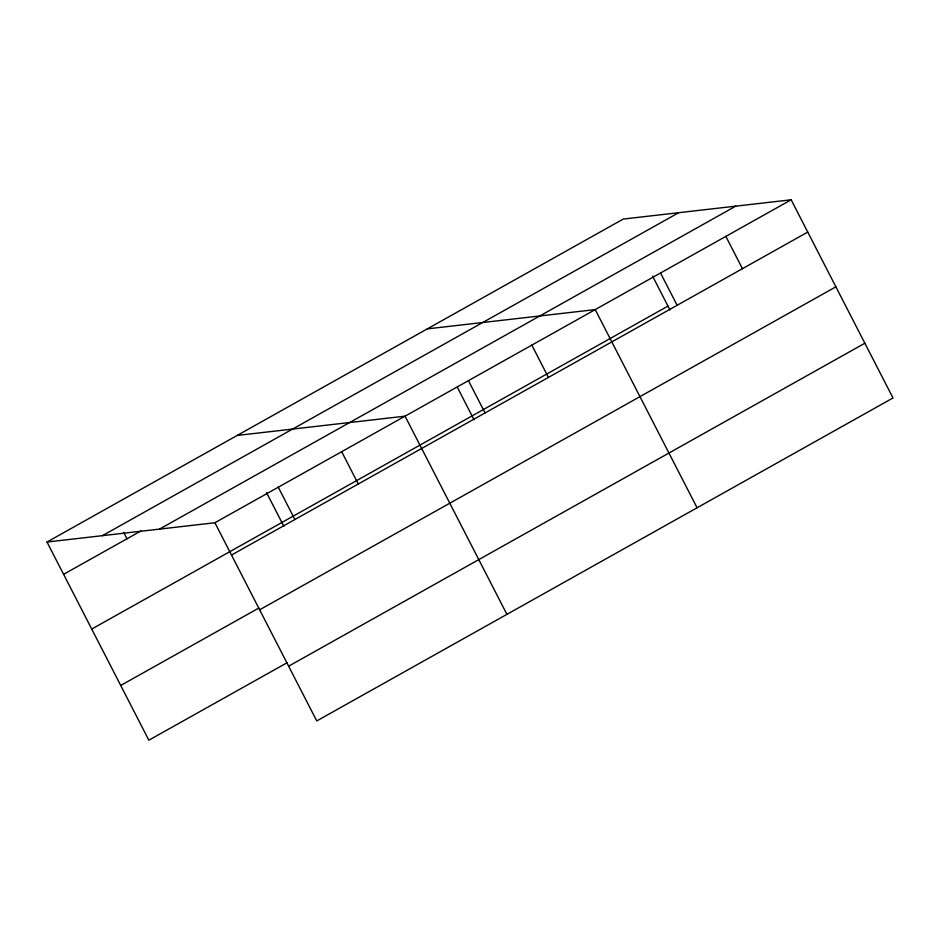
<?xml version="1.0" encoding="UTF-8"?>
<svg xmlns="http://www.w3.org/2000/svg" width="940" height="940" viewBox="0 0 940 940"><rect width="100%" height="100%" fill="white"/><g stroke="black" fill="none" stroke-linecap="round" stroke-linejoin="round"><path stroke-width="1.41" d="M47 542.028L623.243 219.067L791.151 199.797L893 397.973L316.757 720.933L214.896 522.746L47 542.028L148.849 740.203L287.041 662.759M102.413 535.659L678.657 212.71M63.603 574.317L140.929 530.982M159.495 529.114L735.738 206.154M214.896 522.746L791.151 199.797M91.732 629.06L667.976 306.111M231.499 555.047L807.742 232.086M120.719 685.46L258.899 608.016M259.628 609.79L835.883 286.829M288.615 666.19L864.87 343.229M427.324 328.871L595.22 309.601L697.081 507.788M237.162 435.443L405.058 416.173L506.919 614.361M725.845 236.398L742.436 268.687M660.526 273L677.129 305.288M652.572 276.125L669.95 309.953M531.84 345.121L548.431 377.422M468.449 380.653L485.052 412.942M457.322 387.233L474.03 419.757M341.678 451.694L358.269 483.994M278.287 487.226L294.89 519.526M266.49 492.513L283.868 526.33M123.669 532.334L126.982 538.796"/></g></svg>
